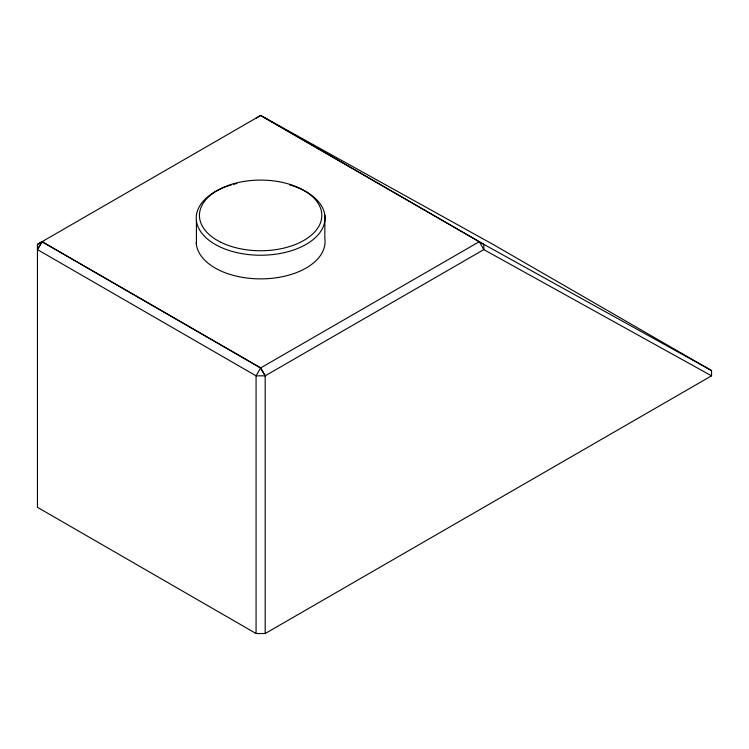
<?xml version="1.0" encoding="UTF-8"?>
<svg xmlns="http://www.w3.org/2000/svg" width="749" height="749" viewBox="0 0 749 749"><rect width="100%" height="100%" fill="white"/><g stroke="black" fill="none" stroke-linecap="round" stroke-linejoin="round"><path stroke-width="1.12" d="M265.183 375.829L256.074 375.829L37.45 249.604L42 241.684L260.633 367.909L265.183 375.829L265.183 633.532L256.074 633.532L37.45 507.316L37.45 244.343L42 241.684L260.633 367.937L265.183 375.829L483.817 249.604L711.55 375.829L711.55 370.568L492.926 244.352L260.633 115.468L37.45 244.343M37.45 249.604L42 241.712M256.074 118.117L260.633 115.468L483.817 244.343L711.55 370.568M265.183 633.532L711.55 375.829M265.183 118.117L483.817 244.343L483.817 249.604L479.285 241.702L260.633 367.937L256.074 375.829L256.074 633.532M324.841 215.103L324.841 238.744A64.414 37.188 0 0 1 263.873 278.834A64.414 37.188 0 0 1 196.229 242.479M196.416 220.992L196.416 244.633M289.479 184.797A64.414 37.188 0 0 1 312.848 239.82A64.414 37.188 0 0 1 215.019 244.305A64.414 37.188 0 0 1 223.062 187.84M224.11 187.409A64.414 37.188 0 0 1 231.347 184.919M233.529 184.31A64.414 37.188 0 0 1 236.853 183.486M220.927 242.302A61.193 35.334 0 0 0 320.806 221.835A61.193 35.334 0 0 0 240.167 182.119A61.193 35.334 0 0 0 220.927 242.302"/></g></svg>
